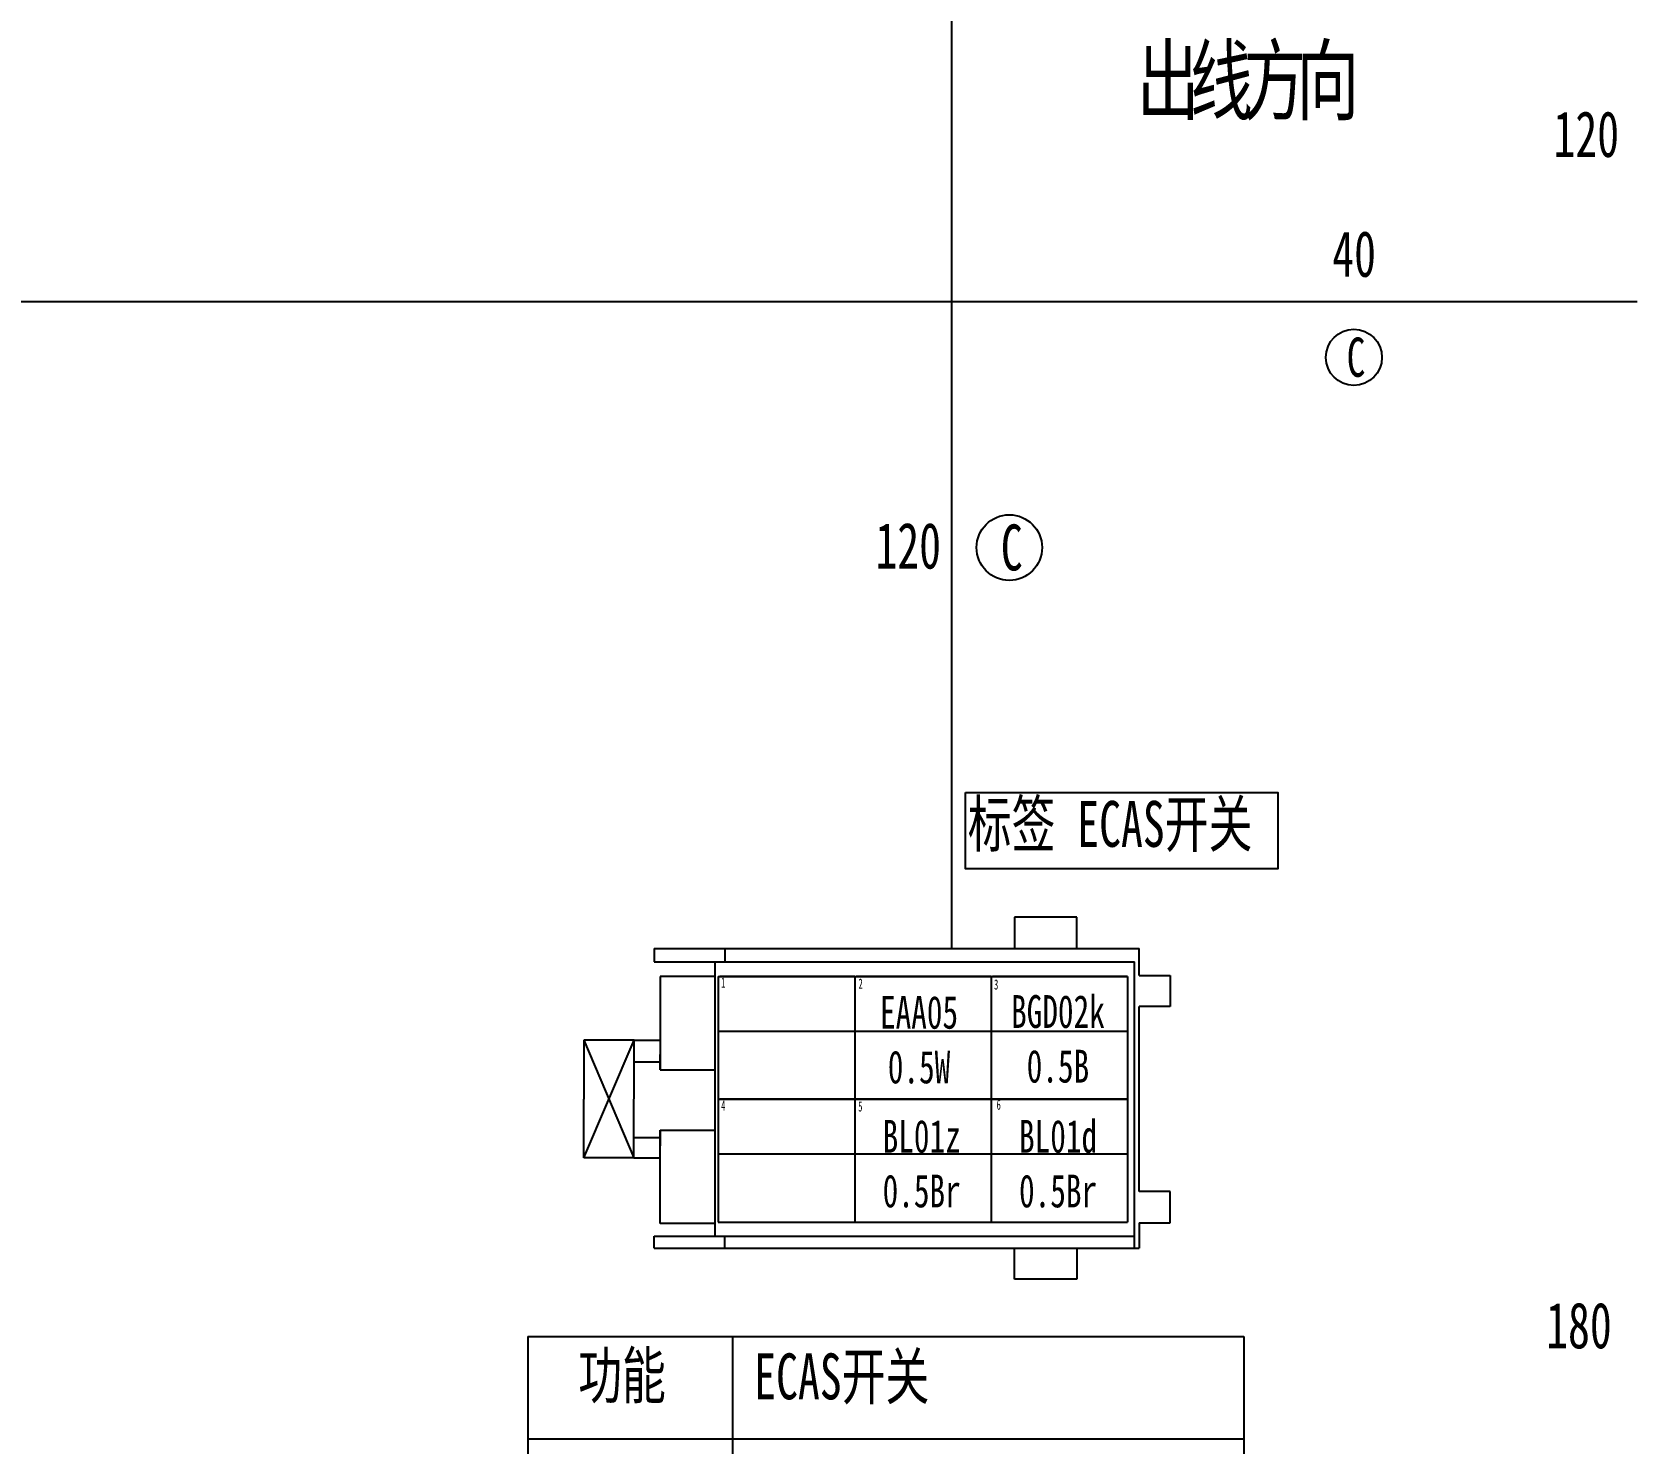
# Model space of a CAD drawing. Header units: millimetres. Extents: x 1543 to 5748, y 1576 to 2417.
# Drawn here: x 3926.9 to 4048.5, y 1923.9 to 2031.4 of the extents above; entities that cross this region are included whole.
import ezdxf

# ---------------------------------------------------------------- set-up
doc = ezdxf.new("R2010")
doc.units = ezdxf.units.MM
doc.layers.get('0').update_dxf_attribs({"lineweight": 25})
doc.layers.add('11文本层', color=255, linetype='Continuous')
doc.layers.add('1轮廓实线层', color=7, linetype='Continuous', lineweight=50)
doc.layers.add('_0', color=7, linetype='Continuous', lineweight=25)
doc.styles.get("Standard").update_dxf_attribs({"font": ''})
doc.styles.add('仿宋体', font='', dxfattribs={"width": 0.7, "height": 3.5})
doc.styles.add('仿宋体GB2312', font='', dxfattribs={"width": 0.7})
doc.styles.add('标准', font='fangsong.ttf', dxfattribs={"width": 0.7, "height": 3.5})
doc.styles.get('Standard').set_extended_font_data('SimSun')
doc.styles.get('仿宋体').set_extended_font_data('SimSun')
doc.styles.get('仿宋体GB2312').set_extended_font_data('SimSun')

msp = doc.modelspace()

# ---------------------------------------------------------------- linework, layer by layer
at = {"color": 0}
for p, q in [((4006.55, 1963.97), (4001.8, 1963.97)), ((4001.8, 1963.97), (4001.8, 1961.59)), ((4006.55, 1961.59), (4006.55, 1963.97)), ((3974.31, 1961.59), (3979.71, 1961.59)), ((3974.31, 1961.59), (3974.31, 1960.56)), ((3979.71, 1961.59), (4011.29, 1961.59)), ((3979.71, 1961.59), (3979.71, 1960.56)), ((4011.29, 1959.53), (4011.29, 1961.59)), ((3974.31, 1960.56), (3979.71, 1960.56)), ((3978.94, 1959.44), (3974.79, 1959.44)), ((3974.79, 1959.44), (3974.79, 1952.33)), ((3978.94, 1960.56), (3978.94, 1950.17)), ((3978.94, 1960.56), (4010.95, 1960.56)), ((3979.21, 1959.45), (3979.21, 1950.09)), ((3979.21, 1959.45), (3989.61, 1959.45)), ((3989.61, 1959.45), (3979.32, 1959.45)), ((3989.61, 1959.45), (3989.61, 1950.09)), ((3989.61, 1959.45), (3989.61, 1950.09)), ((3989.61, 1959.45), (4000.01, 1959.45)), ((4000.01, 1959.45), (3989.72, 1959.45)), ((4000.01, 1959.45), (4000.01, 1950.09)), ((4000.01, 1959.45), (4000.01, 1950.09)), ((4000.01, 1959.45), (4010.41, 1959.45)), ((4010.41, 1959.45), (4000.12, 1959.45)), ((4010.41, 1959.45), (4010.41, 1950.09)), ((4010.95, 1938.74), (4010.95, 1960.56)), ((4011.29, 1959.53), (4013.66, 1959.53)), ((4013.66, 1959.53), (4013.66, 1957.16)), ((4013.66, 1957.16), (4011.29, 1957.16)), ((4011.29, 1943.05), (4011.29, 1957.16)), ((3972.79, 1954.6), (3968.95, 1954.6)), ((3968.95, 1954.6), (3968.95, 1950.11)), ((3968.95, 1945.62), (3972.79, 1954.6)), ((3968.95, 1954.6), (3972.78, 1945.62)), ((3972.78, 1945.62), (3972.79, 1954.6)), ((3972.79, 1954.6), (3974.79, 1954.6)), ((3979.21, 1955.29), (3989.61, 1955.29)), ((3989.61, 1955.29), (4000.01, 1955.29)), ((4000.01, 1955.29), (4010.41, 1955.29)), ((3974.79, 1952.33), (3974.79, 1953.51)), ((3974.79, 1952.92), (3972.79, 1952.92)), ((3974.79, 1952.33), (3978.94, 1952.33)), ((3968.95, 1945.62), (3968.95, 1950.11)), ((3978.94, 1950.17), (3978.94, 1947.73)), ((3979.21, 1950.09), (3979.21, 1940.73)), ((3979.21, 1950.09), (3989.61, 1950.09)), ((3979.21, 1950.09), (3989.61, 1950.09)), ((3989.61, 1950.09), (3979.32, 1950.09)), ((3989.61, 1950.09), (3989.61, 1940.73)), ((3989.61, 1950.09), (3989.61, 1940.73)), ((3989.61, 1950.09), (4000.01, 1950.09)), ((3989.61, 1950.09), (4000.01, 1950.09)), ((4000.01, 1950.09), (3989.72, 1950.09)), ((4000.01, 1950.09), (4000.01, 1940.73)), ((4000.01, 1950.09), (4000.01, 1940.73)), ((4000.01, 1950.09), (4010.41, 1950.09)), ((4000.01, 1950.09), (4010.41, 1950.09)), ((4010.41, 1950.09), (4000.12, 1950.09)), ((4010.41, 1950.09), (4010.41, 1940.73)), ((3974.79, 1940.62), (3974.79, 1947.73)), ((3974.79, 1947.73), (3978.94, 1947.73)), ((3974.79, 1947.73), (3974.79, 1946.55)), ((3978.94, 1947.73), (3978.94, 1940.56)), ((3974.79, 1947.14), (3972.78, 1947.14)), ((3972.78, 1945.62), (3968.95, 1945.62)), ((3972.78, 1945.62), (3974.79, 1945.62)), ((3979.21, 1945.93), (3989.61, 1945.93)), ((3989.61, 1945.93), (4000.01, 1945.93)), ((4000.01, 1945.93), (4010.41, 1945.93)), ((4013.66, 1943.05), (4011.29, 1943.05)), ((4013.66, 1940.68), (4013.66, 1943.05)), ((3978.94, 1941.81), (3978.94, 1939.65)), ((3978.94, 1940.62), (3974.79, 1940.62)), ((3979.21, 1940.73), (3989.61, 1940.73)), ((3989.61, 1940.73), (4000.01, 1940.73)), ((4000.01, 1940.73), (4010.41, 1940.73)), ((4011.29, 1940.68), (4013.66, 1940.68)), ((4011.29, 1940.68), (4011.29, 1938.74)), ((3974.31, 1938.74), (3974.31, 1939.65)), ((3974.31, 1939.65), (4010.95, 1939.65)), ((3974.31, 1938.74), (3979.71, 1938.74)), ((3979.71, 1938.74), (3979.71, 1939.65)), ((3979.71, 1938.74), (4011.29, 1938.74)), ((4001.8, 1936.37), (4001.8, 1938.74)), ((4006.55, 1938.74), (4006.55, 1936.37)), ((4006.55, 1936.37), (4001.8, 1936.37))]:
    msp.add_line(p, q, dxfattribs=at)
at = {"layer": '11文本层', "color": 0}
for p, q in [((3964.69, 1932.01), (3964.69, 1924.21)), ((3964.69, 1932.01), (3980.29, 1932.01)), ((3980.29, 1932.01), (3980.29, 1902.76)), ((3980.29, 1932.01), (4019.29, 1932.01)), ((4019.29, 1932.01), (4019.29, 1902.76)), ((4019.29, 1932.01), (4019.29, 1924.21)), ((3964.69, 1924.21), (4019.29, 1924.21)), ((3964.69, 1924.21), (3964.69, 1917.06))]:
    msp.add_line(p, q, dxfattribs=at)
at = {"layer": '1轮廓实线层', "lineweight": -3}
for p, q in [((3893.37, 2010.89), (4049.28, 2010.89)), ((3996.98, 2010.89), (3996.98, 1961.59))]:
    msp.add_line(p, q, dxfattribs=at)
at = {"layer": '1轮廓实线层', "lineweight": -2}
msp.add_lwpolyline([(3998.07, 1973.46), (4021.87, 1973.46), (4021.87, 1967.65), (3998.07, 1967.65)], close=True, dxfattribs=at)
at = {"layer": '_0', "lineweight": -3}
msp.add_line((3996.98, 2113.57), (3996.98, 2010.89), dxfattribs=at)
at = {"layer": '_0'}
for centre, radius in [((4027.67, 2006.64), 2.14), ((4001.4, 1992.14), 2.5)]:
    msp.add_circle(centre, radius, dxfattribs=at)

# ---------------------------------------------------------------- texts
at = {"color": 0, "width": 0.6}
for s, p in [('1', (3979.43, 1958.59)), ('2', (3989.9, 1958.51)), ('3', (4000.24, 1958.45)), ('4', (3979.43, 1949.22)), ('5', (3989.88, 1949.16)), ('6', (4000.43, 1949.29))]:
    msp.add_text(s, height=0.78, dxfattribs=at).set_placement(p)
at = {"color": 0, "char_height": 2.5, "width": 4.9731, "attachment_point": 1, "style": '标准'}
for s, insert in [('\\pxqc;BGD02k\\P0.5B', (4002.62, 1958.03)), ('\\pxqc;EAA05\\P0.5W', (3992.03, 1957.97)), ('\\pxqc;BL01z\\P0.5Br', (3992.23, 1948.52)), ('\\pxqc;BL01d\\P0.5Br', (4002.63, 1948.52))]:
    msp.add_mtext(s, dxfattribs=dict(at, insert=insert))
at = {"layer": '11文本层', "color": 0, "style": '标准', "width": 0.7}
msp.add_text('功能', height=3.5, dxfattribs=at).set_placement((3968.53, 1927.29))
at = {"layer": '11文本层', "insert": (4011.12, 2030.25), "char_height": 5, "width": 27.789, "attachment_point": 1, "style": '标准'}
msp.add_mtext('{\\T0.75;\\C1;出线方向}', dxfattribs=at)
at = {"layer": '11文本层', "color": 0, "char_height": 3.5, "attachment_point": 1, "style": '标准'}
for s, insert, width in [('标签 ECAS开关', (3998.23, 1972.83), 36.6076), ('ECAS开关', (3981.95, 1930.72), 41.519)]:
    msp.add_mtext(s, dxfattribs=dict(at, insert=insert, width=width))
at = {"layer": '_0', "attachment_point": 1}
for s, insert, char_height, width, style in [('120', (4042.89, 2025.41), 3.5, 5.9278, '仿宋体'), ('40', (4026.02, 2016.28), 3.5, 5.9278, '仿宋体'), ('C', (4027.12, 2008.15), 2.99, 2.0733, '仿宋体GB2312'), ('120', (3991.19, 1994.04), 3.5, 5.9278, '仿宋体'), ('C', (4000.75, 1993.9), 3.5, 2.4249, '仿宋体GB2312'), ('180', (4042.33, 1934.61), 3.5, 5.9278, '仿宋体')]:
    msp.add_mtext(s, dxfattribs=dict(at, insert=insert, char_height=char_height, width=width, style=style))

doc.saveas('drawing.dxf')
